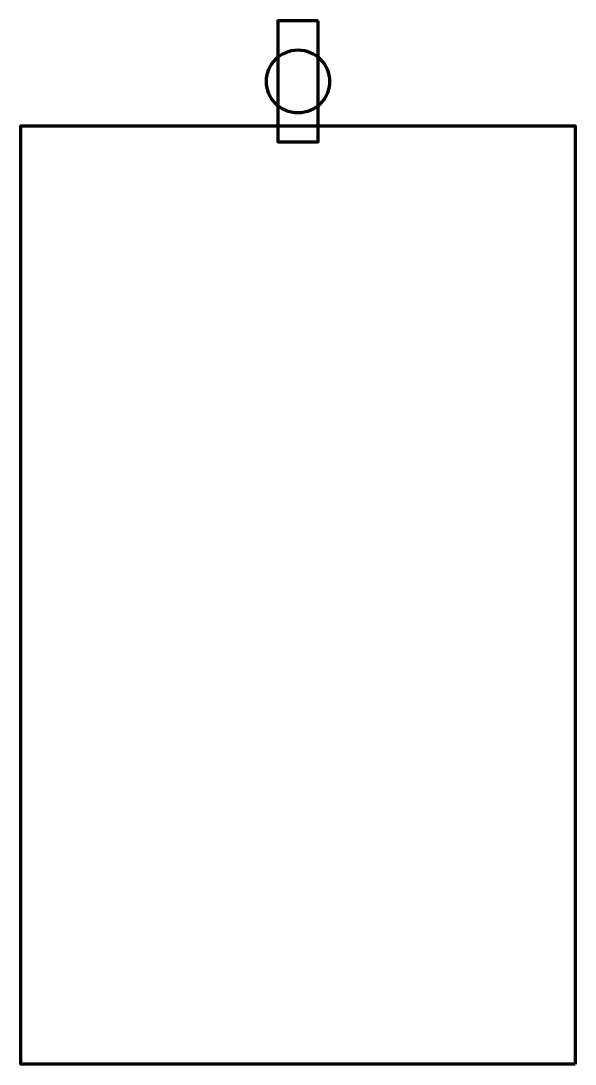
# Model space of a CAD drawing. Extents: x 799 to 1142, y -879 to -233.
import ezdxf

# ---------------------------------------------------------------- set-up
doc = ezdxf.new("R2010")
doc.units = 0
doc.header["$MEASUREMENT"] = 0
doc.layers.add('Calque 1', color=7, linetype='Continuous', lineweight=0)

msp = doc.modelspace()

# ---------------------------------------------------------------- linework, layer by layer
at = {"layer": 'Calque 1', "color": 18, "lineweight": 211, "true_color": 0x000000}
for points in [[(983, -233), (958, -233), (958, -308), (983, -308)], [(1142, -879), (799, -879), (799, -298), (1142, -298)]]:
    msp.add_lwpolyline(points, close=True, dxfattribs=at)
msp.add_circle((970.5, -270.5), 19.5, dxfattribs=at)

doc.saveas('drawing.dxf')
